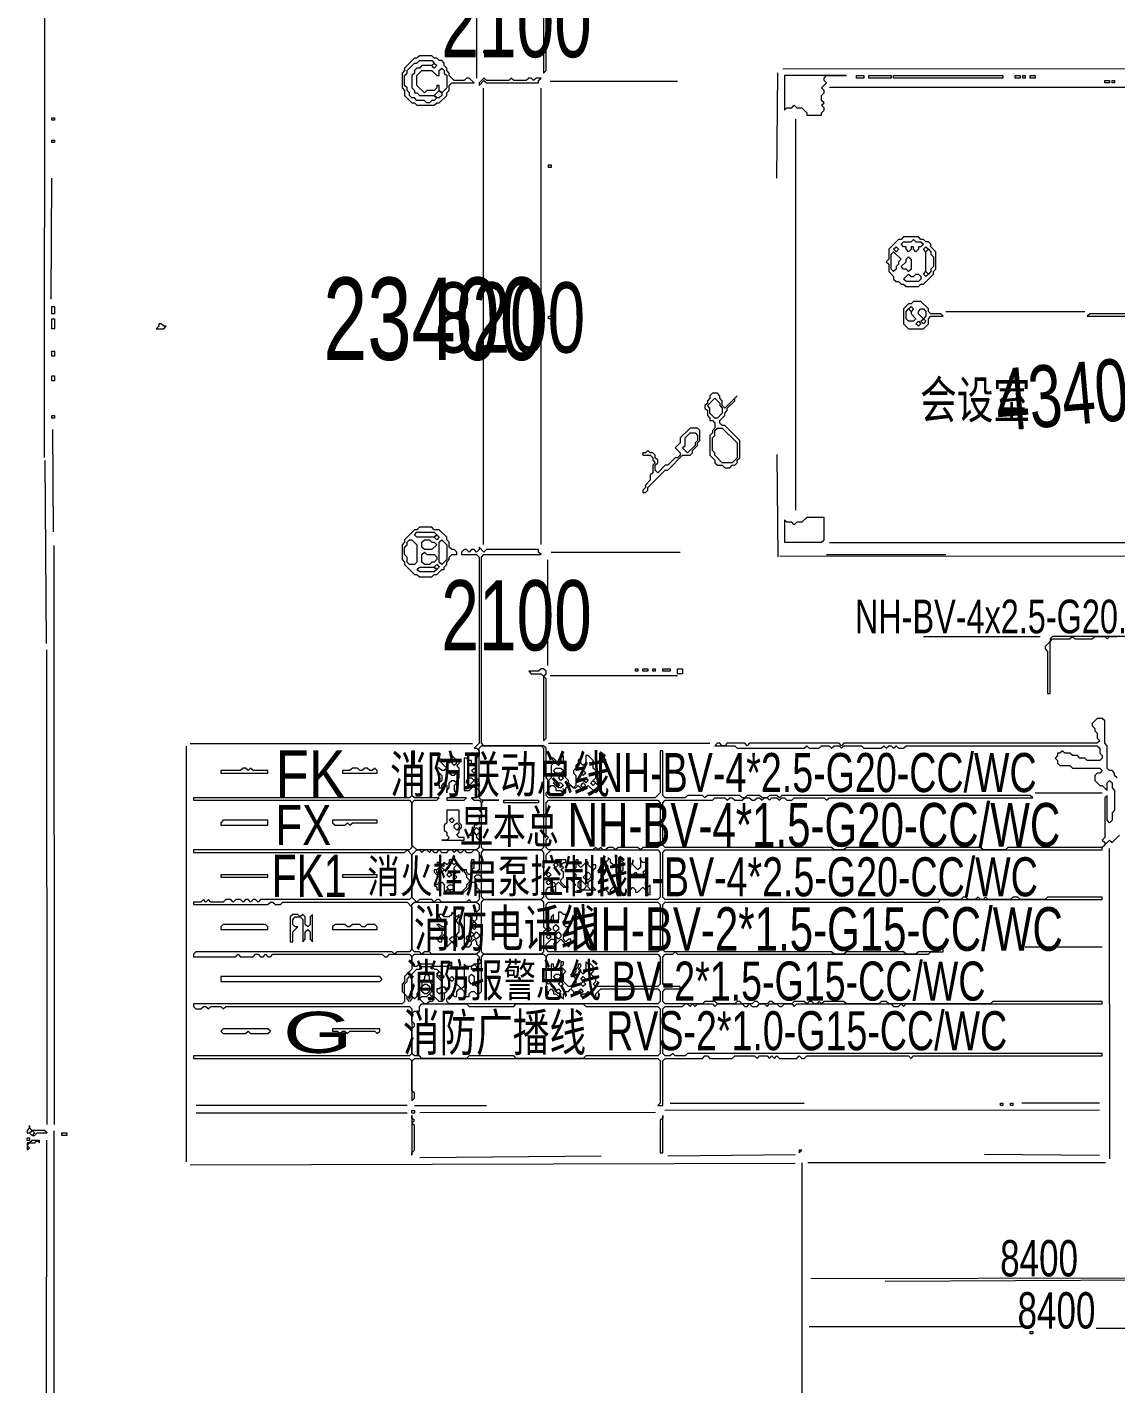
# Model space of a CAD drawing. Extents: x 10 to 1972, y 10 to 1370.
# Drawn here: x 10 to 448, y 307 to 854 of the extents above; entities that cross this region are included whole.
import ezdxf

# ---------------------------------------------------------------- set-up
doc = ezdxf.new("R2010")
doc.units = 0
for name, color, linetype, lineweight in [('OCR_TEXT', 6, 'Continuous', 0), ('TRACE_CURVE', 6, 'Continuous', 0), ('TRACE_STRAIGHT', 5, 'Continuous', 0), ('TRACE_TEXT_SYMBOL', 6, 'Continuous', 0)]:
    doc.layers.add(name, color=color, linetype=linetype, lineweight=lineweight)
doc.styles.add('wqy-unicode', font='wqy-unicode.lff')

msp = doc.modelspace()

# ---------------------------------------------------------------- linework, layer by layer
at = {"layer": 'TRACE_CURVE', "color": 6}
for points in [[(218, 879), (218, 835), (219, 836), (219, 879)], [(219, 551), (219, 563), (218, 564), (194, 564), (193, 565), (193, 640), (194, 641), (217, 641), (216, 642), (216, 643), (195, 643), (194, 642), (192, 644), (192, 643), (191, 642), (190, 643), (189, 643), (188, 642), (187, 643), (186, 643), (185, 642), (185, 641), (191, 641), (192, 640), (192, 565), (190, 563), (191, 563), (192, 562), (192, 560), (191, 559), (191, 557), (190, 556), (189, 557), (189, 558), (188, 558), (187, 559), (186, 559), (186, 546), (188, 546), (190, 548), (192, 546), (192, 544), (191, 543), (189, 543), (190, 542), (192, 542), (193, 541), (193, 539), (192, 538), (193, 537), (193, 536), (192, 535), (192, 533), (191, 532), (190, 532), (190, 531), (189, 530), (189, 529), (188, 528), (189, 528), (190, 529), (191, 528), (191, 527), (192, 526)], [(463, 608), (423, 608), (422, 607), (422, 606), (420, 604), (420, 603), (421, 602)], [(421, 602), (421, 585), (422, 585), (422, 606), (423, 607), (430, 607), (431, 608), (432, 607), (439, 607), (440, 608), (444, 608), (445, 607), (446, 608), (449, 608)], [(449, 551), (448, 552), (448, 553), (447, 554), (446, 554), (445, 555), (445, 564), (444, 565), (444, 574), (443, 575), (441, 575), (439, 573), (439, 572), (440, 571), (440, 570), (441, 569), (441, 567), (442, 566), (441, 565), (339, 565), (338, 564), (337, 565), (301, 565), (300, 564), (299, 565), (292, 565), (291, 564), (290, 564), (289, 565), (288, 565), (287, 564), (295, 564), (296, 563), (323, 563), (324, 564), (325, 563), (329, 563), (330, 564), (333, 564), (334, 563), (335, 564), (337, 564), (338, 563), (339, 564), (346, 564), (347, 563), (354, 563)], [(354, 563), (355, 564), (356, 563), (357, 564), (358, 564), (359, 563), (360, 564), (361, 563), (363, 563), (364, 564), (441, 564), (442, 563), (442, 561), (443, 560), (443, 559), (442, 558), (437, 558), (436, 559), (434, 559), (433, 560), (431, 560), (430, 561), (428, 561), (427, 562), (426, 561), (425, 561), (425, 560), (424, 559), (425, 558), (425, 557), (426, 556), (430, 556), (431, 555), (442, 555), (443, 554), (442, 553), (441, 553), (440, 552), (440, 550), (442, 548), (443, 548), (445, 546), (445, 549), (446, 550), (447, 549), (447, 547), (448, 546), (448, 538), (447, 537), (447, 534), (446, 533), (445, 534), (445, 544), (444, 543), (444, 527), (443, 526), (444, 525), (444, 524), (443, 523), (405, 523), (404, 522), (395, 522), (394, 523), (340, 523)], [(192, 526), (192, 523), (191, 522), (167, 522), (165, 524), (165, 541), (166, 542), (175, 542), (176, 543), (166, 543), (165, 544), (165, 562), (165, 544), (164, 543), (77, 543), (77, 542), (164, 542), (165, 541), (165, 523), (164, 522), (77, 522), (77, 521), (162, 521), (163, 522), (165, 520), (165, 503), (164, 502), (104, 502), (103, 501), (102, 502), (101, 502), (100, 501), (99, 502), (98, 502), (97, 501), (96, 502), (94, 502), (93, 501), (92, 502), (90, 502), (89, 501), (84, 501), (83, 502), (82, 501), (81, 502), (80, 501), (77, 501), (77, 500), (107, 500), (108, 501), (109, 501), (110, 500), (112, 500), (113, 501), (163, 501), (165, 499), (165, 482), (164, 481), (159, 481), (158, 480), (157, 481), (78, 481), (77, 480), (77, 479)], [(340, 523), (339, 522), (335, 522), (334, 523), (267, 523), (266, 524), (266, 541), (267, 542), (286, 542), (287, 543), (291, 543), (292, 542), (293, 543), (294, 543), (295, 542), (298, 542), (299, 543), (301, 543), (302, 542), (303, 542), (304, 543), (305, 543), (306, 542), (307, 543), (308, 543), (309, 542), (310, 543), (312, 543), (313, 542), (314, 543), (315, 543), (316, 542), (318, 542), (319, 543), (331, 543), (332, 542), (333, 543), (415, 543), (414, 544), (314, 544), (313, 543), (312, 544), (309, 544), (308, 543), (306, 543), (305, 544), (300, 544), (299, 543), (298, 543), (297, 544), (284, 544), (283, 543), (282, 544), (276, 544), (275, 543), (267, 543), (266, 544), (266, 562), (265, 562), (265, 545), (263, 543), (220, 543), (219, 544), (219, 545)], [(219, 545), (220, 546), (220, 547), (221, 548), (222, 548), (223, 547), (223, 546), (225, 546), (226, 545), (227, 545), (227, 547), (228, 548), (229, 548), (230, 547), (231, 547), (232, 548), (233, 547), (233, 546), (234, 546), (236, 548), (239, 545), (240, 546), (240, 548), (238, 550), (239, 551), (239, 554), (238, 555), (238, 558), (236, 560), (235, 560), (235, 557), (234, 556), (233, 557), (233, 559), (232, 558), (232, 557), (231, 556), (231, 555), (230, 554), (230, 553), (231, 552), (231, 548), (230, 547), (228, 549), (228, 550), (226, 552), (226, 554), (227, 555), (227, 556), (226, 557), (226, 560), (225, 559), (225, 557), (224, 556), (223, 557), (223, 558), (222, 559), (221, 559), (222, 558), (222, 557), (221, 556), (221, 551), (220, 550), (219, 551)], [(334, 481), (267, 481), (266, 482), (266, 500), (267, 501), (377, 501), (378, 502), (443, 502), (443, 503), (421, 503), (420, 502), (410, 502), (409, 503), (407, 503), (406, 502), (397, 502), (396, 503), (395, 502), (394, 502), (393, 503), (392, 502), (389, 502), (388, 503), (387, 503), (386, 502), (267, 502), (266, 503), (266, 521), (267, 522), (443, 522), (443, 523), (446, 526), (447, 525), (450, 528)], [(167, 501), (165, 503), (165, 520), (167, 522)], [(167, 522), (168, 522), (169, 521), (170, 522), (171, 522), (172, 521), (173, 522), (174, 521), (175, 521), (176, 522), (177, 521), (179, 521), (180, 522), (181, 522), (182, 521), (183, 522), (184, 521), (185, 521), (186, 522), (187, 521), (189, 521), (190, 522), (191, 522), (192, 521), (192, 514), (191, 513), (190, 513), (189, 514), (190, 515), (190, 518), (189, 518), (189, 513), (188, 512), (187, 513), (187, 514), (186, 514), (186, 513), (187, 512), (187, 511), (188, 510), (188, 509), (187, 508), (187, 507), (185, 505), (185, 504), (188, 507), (188, 508), (189, 509), (190, 509), (191, 508), (191, 507), (192, 506), (192, 502), (191, 501), (189, 501), (188, 502), (187, 501), (177, 501), (176, 502), (175, 502), (174, 501), (173, 502), (168, 502), (167, 501)], [(443, 460), (443, 461), (399, 461), (398, 460), (357, 460), (356, 461), (354, 461), (353, 460), (340, 460), (339, 461), (331, 461), (330, 460), (329, 461), (328, 460), (327, 460), (326, 461), (325, 461), (324, 460), (323, 461), (319, 461), (318, 460), (311, 460), (310, 461), (309, 461), (308, 460), (305, 460), (304, 461), (303, 461), (302, 460), (298, 460), (297, 461), (296, 461), (295, 460), (288, 460), (287, 461), (283, 461), (282, 460), (267, 460), (266, 461), (266, 465), (267, 466), (273, 466), (273, 467), (267, 467), (266, 468), (266, 479), (267, 480), (270, 480), (271, 481), (272, 480), (373, 480), (374, 481), (379, 481), (379, 482), (376, 482), (375, 481), (369, 481), (368, 480), (364, 480), (363, 481), (340, 481), (339, 480), (335, 480), (334, 481)], [(77, 479), (94, 479), (95, 480), (96, 479), (101, 479), (102, 480), (103, 480), (104, 479), (105, 479), (106, 480), (107, 479), (108, 479), (109, 480), (153, 480), (154, 479), (155, 479), (156, 480), (164, 480), (165, 479), (165, 474), (162, 471), (162, 469), (161, 468), (161, 465), (162, 464), (162, 461), (161, 460), (77, 460), (77, 459), (78, 458), (80, 458), (81, 459), (82, 459), (83, 458), (84, 459), (88, 459), (89, 458), (90, 459), (164, 459), (165, 458), (165, 440), (164, 439), (77, 439), (77, 438), (164, 438), (165, 437), (165, 421), (166, 422), (166, 424), (165, 425), (165, 437), (166, 438), (264, 438), (265, 437), (265, 420), (264, 419), (266, 419), (266, 437), (267, 438), (282, 438), (283, 439), (284, 439), (285, 438), (294, 438)], [(294, 438), (295, 439), (303, 439), (304, 438), (305, 439), (308, 439), (309, 438), (310, 439), (311, 438), (312, 439), (313, 438), (320, 438), (321, 439), (322, 438), (323, 438), (324, 439), (365, 439), (366, 438), (367, 439), (443, 439), (443, 440), (276, 440), (275, 439), (271, 439), (270, 440), (269, 439), (267, 439), (266, 440), (266, 458), (267, 459), (274, 459), (275, 460), (276, 460), (277, 459), (278, 460), (279, 459), (280, 460), (286, 460), (287, 459), (288, 460), (298, 460), (299, 459), (300, 459), (301, 460), (302, 459), (304, 459), (305, 460), (307, 460), (308, 459), (309, 460), (312, 460), (313, 459), (314, 459), (315, 460), (318, 460), (319, 459), (320, 460), (358, 460), (359, 459), (361, 459), (362, 460), (363, 459), (364, 460), (443, 460)]]:
    msp.add_lwpolyline(points, dxfattribs=at)
for points in [[(192, 563), (193, 564), (217, 564), (218, 563), (218, 523), (217, 522), (194, 522), (193, 523), (193, 541), (194, 542), (200, 542), (193, 542), (192, 543)], [(189, 554), (190, 555), (191, 554), (190, 553)], [(222, 554), (223, 555), (225, 555), (226, 554), (225, 553), (223, 553)], [(233, 553), (234, 554), (235, 553), (234, 552)], [(187, 550), (188, 551), (189, 551), (190, 550), (188, 548), (187, 549)], [(190, 550), (191, 551), (192, 550), (191, 549)], [(222, 549), (223, 550), (224, 549), (223, 548)], [(223, 548), (224, 549), (225, 549), (226, 548), (225, 547), (224, 547)], [(224, 551), (225, 552), (226, 551), (225, 550)], [(233, 548), (234, 549), (235, 548), (234, 547)], [(234, 550), (235, 551), (236, 550), (235, 549)], [(237, 549), (238, 550), (239, 549), (238, 548)], [(219, 541), (220, 542), (264, 542), (265, 541), (265, 524), (264, 523), (258, 523), (257, 522), (256, 523), (248, 523), (247, 522), (246, 523), (244, 523), (243, 522), (242, 522), (241, 523), (240, 522), (239, 523), (238, 522), (220, 522), (219, 523), (219, 526), (220, 527), (219, 528)], [(190, 530), (191, 531), (192, 530), (192, 529), (191, 528), (190, 529)], [(193, 521), (194, 522), (217, 522), (218, 521), (218, 503), (217, 502), (194, 502), (193, 503)], [(221, 522), (264, 522), (265, 521), (265, 503), (264, 502), (220, 502), (219, 503), (219, 506), (220, 507), (221, 507), (222, 506), (222, 505), (223, 505), (223, 508), (224, 509), (226, 507), (228, 507), (227, 507), (225, 509), (225, 510), (226, 511), (226, 513), (225, 514), (226, 515), (225, 516), (226, 517), (227, 517), (227, 518), (223, 518), (222, 517), (220, 517), (219, 518), (219, 520)], [(222, 516), (223, 517), (224, 516), (223, 515)], [(190, 511), (191, 512), (192, 512), (193, 511), (193, 510), (192, 509)], [(219, 512), (220, 513), (221, 512), (220, 511)], [(219, 509), (220, 510), (221, 509), (220, 508)], [(221, 508), (222, 509), (223, 508), (222, 507)], [(165, 500), (166, 501), (191, 501), (192, 500), (192, 498), (191, 497), (191, 494), (190, 493), (189, 494), (189, 496), (188, 495), (187, 496), (186, 496), (186, 484), (187, 483), (188, 483), (189, 484), (189, 485), (190, 486), (191, 485), (191, 484), (192, 483), (192, 481), (191, 480), (173, 480), (172, 481), (170, 481), (169, 480), (168, 481), (166, 481), (165, 482)], [(193, 501), (194, 502), (217, 502), (218, 501), (218, 491), (219, 490), (218, 489), (218, 481), (217, 480), (194, 480), (193, 481)], [(219, 500), (220, 501), (264, 501), (265, 500), (265, 482), (264, 481), (220, 481), (219, 482), (219, 484), (221, 486), (222, 486), (223, 485), (222, 484), (223, 484), (225, 486), (228, 483), (229, 484), (229, 486), (228, 486), (227, 485), (226, 486), (226, 487), (228, 489), (228, 491), (227, 491), (226, 492), (227, 493), (227, 496), (226, 496), (225, 497), (224, 497), (224, 494), (223, 493), (222, 494), (222, 496), (221, 495), (221, 494), (220, 493), (219, 494)], [(189, 492), (190, 493), (191, 492), (191, 491), (190, 490), (189, 491)], [(222, 491), (223, 492), (224, 491), (224, 490), (223, 489), (222, 490)], [(187, 487), (188, 488), (189, 487), (189, 486), (188, 485), (187, 486)], [(188, 488), (189, 489), (190, 488), (189, 487)], [(190, 488), (191, 489), (192, 488), (192, 487), (191, 486), (190, 487)], [(219, 490), (220, 491), (221, 490), (220, 489)], [(219, 487), (220, 488), (221, 487), (220, 486)], [(223, 488), (224, 489), (225, 488), (225, 487), (224, 486), (223, 487)], [(165, 479), (166, 480), (191, 480), (192, 479), (192, 478), (193, 477), (192, 476), (190, 476), (189, 475), (187, 475), (186, 476), (186, 467), (185, 466), (183, 468), (183, 475), (182, 474), (181, 475), (181, 477), (179, 475), (174, 475), (173, 476), (168, 476), (167, 475), (166, 475), (165, 476)], [(193, 479), (194, 480), (218, 480), (219, 479), (219, 463), (220, 464), (220, 465), (221, 466), (222, 465), (222, 464), (223, 464), (224, 463), (225, 463), (226, 462), (226, 464), (227, 465), (228, 465), (229, 466), (230, 465), (230, 464), (231, 465), (232, 465), (233, 464), (233, 463), (234, 464), (235, 464), (236, 465), (238, 463), (239, 463), (239, 464), (241, 466), (264, 466), (265, 465), (265, 461), (264, 460), (180, 460), (179, 461), (179, 462), (181, 464), (182, 463), (183, 463), (183, 465), (184, 466), (185, 466), (186, 465), (186, 463), (188, 463), (188, 464), (189, 465), (190, 465), (191, 464), (192, 464), (193, 465)], [(179, 475), (180, 476), (181, 475), (180, 474)], [(189, 475), (190, 476), (191, 475), (191, 474), (190, 473), (189, 474)], [(219, 479), (220, 480), (264, 480), (265, 479), (265, 468), (264, 467), (239, 467), (238, 468), (239, 469), (239, 471), (238, 471), (237, 472), (238, 473), (238, 475), (237, 476), (236, 476), (235, 477), (235, 473), (234, 472), (232, 474), (233, 475), (233, 476), (232, 476), (232, 475), (231, 474), (231, 473), (230, 472), (230, 471), (231, 470), (231, 468), (230, 467), (228, 467), (226, 469), (226, 472), (227, 473), (225, 475), (226, 476), (226, 477), (225, 477), (225, 475), (224, 474), (223, 474), (222, 475), (222, 476), (221, 476), (221, 469), (220, 468), (219, 469)], [(163, 470), (164, 471), (165, 470), (165, 462), (164, 461), (163, 462), (163, 463), (162, 464), (162, 468), (163, 469)], [(168, 474), (169, 475), (173, 475), (174, 474), (175, 474), (176, 473), (175, 472), (175, 471), (177, 469), (177, 467), (176, 466), (175, 466), (175, 465), (176, 464), (177, 465), (178, 464), (178, 462), (177, 461), (176, 461), (174, 463), (173, 463), (172, 464), (173, 465), (173, 468), (172, 469), (172, 471), (171, 472), (170, 471), (170, 470), (169, 469), (169, 467), (168, 466), (168, 465), (167, 464), (167, 463), (166, 462), (165, 463), (165, 472), (167, 474)], [(175, 472), (176, 473), (177, 472), (176, 471)], [(176, 471), (177, 472), (178, 471), (177, 470)], [(180, 470), (181, 471), (182, 470), (181, 469)], [(188, 471), (189, 472), (190, 471), (190, 469), (189, 468), (188, 469)], [(222, 471), (223, 472), (224, 472), (225, 471), (224, 470), (223, 470)], [(233, 470), (234, 471), (235, 470), (234, 469)], [(169, 467), (170, 468), (171, 468), (172, 467), (172, 465), (171, 464), (170, 464), (169, 465)], [(177, 466), (178, 467), (179, 466), (179, 465), (178, 464), (177, 465)], [(190, 468), (191, 469), (192, 468), (191, 467)], [(223, 465), (224, 466), (225, 465), (224, 464)], [(224, 468), (225, 469), (226, 468), (225, 467)], [(232, 465), (233, 466), (234, 465), (233, 464)], [(233, 468), (234, 469), (235, 468), (234, 467)], [(168, 459), (169, 460), (187, 460), (188, 459), (206, 459), (207, 460), (234, 460), (235, 459), (264, 459), (265, 458), (265, 440), (264, 439), (235, 439), (234, 438), (207, 438), (206, 439), (188, 439), (187, 438), (169, 438), (168, 439), (166, 439), (165, 440), (165, 450), (166, 451), (166, 452), (165, 453), (165, 456), (166, 457), (168, 457)], [(171, 463), (172, 464), (174, 462), (173, 461), (172, 461), (171, 460), (170, 460), (168, 462), (169, 463)]]:
    msp.add_lwpolyline(points, close=True, dxfattribs=at)
at = {"layer": 'TRACE_STRAIGHT', "color": 5}
for p, q in [((17.05, 680.12), (17.09, 1286.38)), ((191, 1007), (191, 833)), ((314.37, 836.69), (459.37, 836.9)), ((220.63, 831.71), (271.88, 831.78)), ((311.95, 792.61), (312.38, 835.12)), ((193.61, 828.88), (193.62, 645.12)), ((217.07, 645.12), (217.08, 828.88)), ((333.12, 829.33), (470.63, 829.37)), ((319.42, 816.37), (319.45, 658.87)), ((19.64, 743.87), (19.89, 792.64)), ((380, 739), (436, 739)), ((20.28, 691.38), (20.43, 650.12)), ((17.19, 678.87), (17.62, 605.14)), ((311.98, 681.39), (312.37, 640.12)), ((333.12, 645.91), (470.62, 645.91)), ((20.74, 644.64), (20.95, 411.38)), ((221, 642), (273, 642)), ((313.13, 640.52), (459.38, 640.4)), ((332, 641), (380, 641)), ((219.69, 596.38), (219.69, 638.88)), ((371, 608), (418, 608)), ((17.81, 602.63), (17.88, 411.37)), ((220.62, 592.31), (271.88, 592.3)), ((74.04, 563.88), (74.04, 396.38)), ((75.62, 564.95), (189.38, 564.96)), ((220, 565), (285, 565)), ((416, 545), (443, 545)), ((445.85, 522.63), (445.88, 397.62)), ((412, 483), (443, 483)), ((78.12, 419.14), (163.12, 419.14)), ((78.12, 416.11), (163.12, 416.11)), ((166, 419), (195, 419)), ((168.13, 416.28), (263.13, 416.43)), ((266.88, 417.19), (441.88, 417.35)), ((269, 420), (323, 420)), ((410.62, 420.1), (441.88, 420.08)), ((17.85, 237.62), (17.87, 405.12)), ((20.8, 146.37), (20.92, 408.87)), ((268.11, 398.77), (319.37, 399.27)), ((395.61, 399.44), (441.88, 399.04)), ((75.62, 395.14), (319.38, 395.83)), ((168.12, 398.15), (241.16, 398.79)), ((322, 396), (322, 295)), ((324.38, 396.12), (444.38, 396.15)), ((325.62, 349.32), (478.12, 349.65)), ((355.63, 348.33), (515.63, 348.99)), ((325, 330), (413, 330)), ((440.62, 329.3), (515.62, 329.5))]:
    msp.add_line(p, q, dxfattribs=at)
at = {"layer": 'TRACE_TEXT_SYMBOL', "color": 6}
for points in [[(168, 842), (167, 841), (166, 841), (162, 837), (162, 836), (161, 835), (161, 829), (162, 828), (162, 826), (165, 823), (166, 823), (167, 822), (174, 822), (175, 823), (176, 823), (179, 826), (179, 827), (180, 828), (180, 830), (181, 831), (190, 831), (188, 833), (187, 833), (186, 832), (182, 832), (180, 834), (180, 835), (179, 836), (179, 837), (178, 838), (178, 839), (177, 840), (176, 840), (175, 841), (174, 841), (173, 842)], [(194, 844), (195, 844), (195, 843), (194, 843)], [(167, 839), (168, 840), (173, 840), (174, 839), (173, 838), (169, 838), (168, 837), (167, 837), (166, 836), (166, 835), (165, 834), (165, 829), (166, 828), (166, 827), (167, 827), (168, 826), (174, 826), (175, 825), (174, 824), (173, 824), (172, 823), (171, 823), (170, 824), (167, 824), (166, 825), (165, 825), (164, 826), (164, 827), (163, 828), (163, 829), (162, 830), (162, 834), (163, 835), (163, 836), (166, 839)], [(176, 836), (177, 837), (178, 836), (178, 835), (179, 834), (179, 829), (177, 827), (176, 828), (176, 830), (175, 830), (175, 829), (174, 828), (171, 828), (170, 827), (167, 830), (167, 834), (169, 836), (173, 836), (175, 834), (176, 834)], [(173, 838), (174, 839), (175, 838), (174, 837)], [(194, 833), (192, 831), (192, 830), (194, 832), (195, 831), (216, 831), (216, 832), (217, 833), (215, 833), (214, 832), (213, 833), (212, 833), (211, 832), (206, 832), (205, 833), (204, 832), (195, 832)], [(315, 834), (315, 820), (316, 821), (318, 821), (319, 822), (320, 821), (322, 821), (324, 819), (324, 818), (330, 818), (330, 819), (331, 820), (331, 821), (330, 822), (331, 823), (330, 824), (330, 826), (331, 827), (331, 828), (330, 829), (332, 831), (331, 832), (331, 833), (332, 834), (340, 834)], [(344, 834), (347, 834), (347, 833), (344, 833)], [(349, 834), (358, 834), (358, 833), (349, 833)], [(359, 834), (403, 834), (403, 833), (359, 833)], [(408, 834), (410, 834), (410, 833), (408, 833)], [(411, 834), (412, 834), (412, 833), (411, 833)], [(414, 834), (416, 834), (416, 833), (414, 833)], [(444, 832), (446, 832), (446, 831), (444, 831)], [(447, 832), (448, 832), (448, 831), (447, 831)], [(176, 828), (177, 827), (177, 826), (176, 825), (175, 825), (174, 826)], [(20, 817), (21, 817), (21, 816), (20, 816)], [(20, 808), (21, 808), (21, 807), (20, 807)], [(220, 798), (221, 798), (221, 797), (220, 797)], [(363, 769), (362, 768), (361, 768), (357, 764), (357, 760), (356, 759), (357, 758), (357, 755), (359, 753), (359, 752), (360, 751), (361, 751), (362, 750), (363, 750), (364, 749), (369, 749), (370, 750), (371, 750), (375, 754), (375, 755), (376, 756), (376, 763), (374, 765), (374, 766), (373, 767), (372, 767), (371, 768), (370, 768), (369, 769)], [(366, 767), (367, 768), (368, 767), (370, 767), (371, 766), (370, 765), (369, 765), (369, 764), (368, 763), (367, 764), (367, 765), (366, 765), (366, 764), (365, 763), (364, 764), (364, 765), (363, 765), (362, 766), (363, 767)], [(358, 762), (359, 763), (362, 760), (361, 759), (361, 758), (360, 757), (360, 756), (359, 755), (358, 756)], [(359, 764), (360, 765), (361, 764), (360, 763)], [(364, 760), (365, 761), (366, 760), (366, 756), (365, 755), (364, 756), (363, 756), (362, 757), (364, 759)], [(371, 764), (372, 765), (373, 764), (372, 763)], [(372, 763), (373, 764), (374, 763), (374, 762), (375, 761), (375, 757), (374, 756), (374, 755), (373, 754), (372, 755)], [(371, 754), (372, 755), (373, 754), (372, 753)], [(365, 754), (366, 753), (367, 753), (368, 754), (369, 754), (370, 753), (370, 752), (369, 751), (364, 751), (363, 752)], [(20, 741), (21, 741), (21, 738), (20, 738)], [(367, 743), (366, 742), (365, 742), (363, 740), (363, 734), (365, 732), (371, 732), (373, 734), (373, 736), (374, 737), (379, 737), (378, 738), (374, 738), (373, 739), (373, 740), (370, 743)], [(364, 739), (365, 740), (366, 739), (366, 738), (368, 736), (367, 735), (365, 735), (364, 736)], [(365, 740), (366, 741), (367, 740), (366, 739)], [(369, 739), (370, 740), (371, 740), (372, 739), (372, 737), (371, 736), (369, 738)], [(438, 738), (437, 737), (463, 737), (463, 738)], [(20, 736), (21, 736), (21, 732), (20, 732)], [(63, 734), (63, 733), (62, 732), (65, 732), (66, 733), (65, 733), (64, 734)], [(220, 737), (221, 737), (221, 736), (220, 736)], [(368, 734), (369, 735), (370, 734), (369, 733)], [(370, 735), (371, 736), (372, 735), (371, 734)], [(20, 723), (21, 723), (21, 721), (20, 721)], [(20, 713), (21, 713), (21, 711), (20, 711)], [(286, 706), (285, 705), (285, 704), (284, 703), (284, 702), (283, 701), (283, 700), (284, 699), (284, 697), (285, 696), (285, 695), (286, 695), (287, 694), (287, 692), (286, 691), (286, 690), (285, 689), (285, 681), (287, 679), (287, 678), (288, 677), (290, 677), (291, 676), (293, 676), (294, 677), (295, 677), (296, 678), (296, 679), (297, 680), (297, 687), (291, 693), (290, 693), (289, 694), (289, 695), (291, 697), (291, 698), (292, 699), (292, 700), (295, 703), (295, 704), (296, 705), (291, 700), (290, 701), (290, 703), (289, 704), (289, 705), (288, 706)], [(287, 704), (289, 702), (289, 701), (290, 700), (290, 698), (288, 696), (287, 696), (285, 698), (285, 700), (284, 701)], [(20, 697), (21, 697), (21, 696), (20, 696)], [(277, 692), (273, 688), (273, 686), (271, 684), (273, 682), (273, 681), (272, 680), (271, 680), (268, 677), (267, 677), (264, 674), (263, 675), (263, 677), (264, 678), (264, 679), (263, 680), (263, 681), (262, 682), (261, 682), (260, 683), (259, 682), (258, 682), (258, 681), (261, 681), (262, 680), (262, 679), (263, 678), (262, 677), (262, 674), (261, 673), (261, 671), (259, 669), (259, 668), (258, 667), (258, 666), (259, 666), (260, 667), (260, 668), (267, 675), (268, 675), (274, 681), (277, 681), (278, 682), (278, 683), (280, 685), (280, 686), (281, 687), (281, 691), (280, 692)], [(277, 690), (279, 690), (280, 689), (280, 687), (279, 686), (279, 685), (276, 682), (274, 684), (275, 685), (275, 688)], [(287, 691), (288, 692), (290, 692), (296, 686), (296, 680), (294, 678), (290, 678), (287, 681), (287, 682), (286, 683), (286, 688), (287, 689)], [(324, 656), (322, 654), (320, 654), (319, 653), (318, 654), (316, 654), (315, 655), (315, 646), (330, 646), (331, 647), (331, 656)], [(168, 652), (167, 651), (166, 651), (162, 647), (162, 646), (161, 645), (161, 639), (162, 638), (162, 637), (166, 633), (167, 633), (168, 632), (173, 632), (174, 633), (175, 633), (177, 635), (178, 635), (178, 636), (179, 637), (179, 638), (180, 639), (180, 640), (181, 641), (183, 641), (183, 642), (182, 643), (181, 643), (180, 644), (180, 646), (179, 647), (179, 648), (176, 651), (174, 651), (173, 652)], [(163, 646), (164, 647), (165, 647), (167, 645), (167, 638), (166, 637), (164, 637), (163, 638), (163, 640), (162, 641), (162, 644), (163, 645)], [(166, 649), (167, 650), (174, 650), (175, 649), (174, 648), (167, 648)], [(169, 646), (170, 647), (172, 647), (173, 646), (174, 646), (175, 645), (173, 643), (170, 643), (169, 644)], [(174, 648), (175, 649), (176, 648), (175, 647)], [(176, 646), (177, 647), (179, 645), (179, 639), (177, 637), (176, 638)], [(169, 641), (170, 642), (171, 641), (174, 641), (175, 640), (175, 639), (174, 638), (173, 638), (172, 637), (170, 637), (169, 638)], [(167, 635), (168, 636), (174, 636), (175, 635), (174, 634), (168, 634)], [(174, 636), (175, 637), (176, 636), (175, 635)], [(217, 595), (216, 594), (212, 594), (213, 593), (217, 593), (218, 592), (218, 566), (219, 567), (219, 591), (218, 592), (219, 593), (219, 594), (218, 595)], [(255, 595), (256, 595), (256, 594), (255, 594)], [(258, 595), (260, 595), (260, 594), (258, 594)], [(262, 595), (263, 595), (263, 594), (262, 594)], [(266, 595), (269, 595), (269, 594), (266, 594)], [(272, 595), (274, 595), (274, 593), (272, 593)], [(181, 560), (181, 558), (180, 557), (179, 558), (177, 558), (176, 559), (176, 558), (179, 555), (178, 554), (177, 554), (176, 555), (175, 555), (175, 554), (177, 552), (177, 550), (176, 549), (175, 549), (176, 548), (176, 547), (177, 547), (177, 548), (178, 549), (179, 548), (179, 545), (179, 546), (180, 547), (180, 549), (181, 550), (182, 550), (183, 549), (182, 548), (182, 546), (183, 545), (183, 550), (184, 551), (184, 555), (183, 556), (184, 557), (184, 558), (183, 558)], [(181, 557), (182, 558), (183, 557), (182, 556)], [(97, 555), (96, 554), (88, 554), (88, 553), (107, 553), (107, 554), (101, 554), (100, 555), (99, 554), (98, 555)], [(141, 555), (140, 554), (137, 554), (137, 553), (151, 553), (151, 554), (150, 555), (149, 554), (148, 554), (147, 555), (146, 555), (145, 554), (144, 554), (143, 555)], [(180, 553), (181, 554), (182, 554), (183, 553), (182, 552), (181, 552)], [(179, 543), (179, 542), (186, 542), (187, 543)], [(202, 542), (216, 542), (216, 541), (202, 541)], [(179, 538), (179, 533), (178, 532), (178, 530), (179, 529), (179, 528), (180, 527), (179, 526), (177, 526), (186, 526), (186, 527), (184, 527), (183, 528), (184, 529), (184, 530), (185, 531), (185, 532), (184, 533), (184, 538)], [(89, 534), (88, 533), (88, 532), (107, 532), (107, 534)], [(133, 534), (133, 533), (134, 532), (138, 532), (139, 533), (140, 532), (141, 533), (151, 533), (151, 534)], [(180, 534), (181, 535), (182, 534), (181, 533)], [(182, 532), (183, 533), (184, 532), (184, 531), (183, 530), (182, 531)], [(180, 518), (180, 517), (179, 516), (178, 517), (177, 516), (176, 517), (175, 517), (176, 516), (176, 515), (175, 514), (174, 514), (174, 513), (176, 511), (176, 509), (175, 508), (174, 508), (175, 507), (175, 506), (176, 506), (176, 508), (177, 509), (178, 508), (178, 504), (178, 505), (179, 506), (180, 506), (182, 504), (182, 510), (183, 511), (182, 512), (183, 513), (182, 514), (182, 515), (183, 516), (183, 517), (182, 516), (181, 517), (181, 518)], [(175, 514), (176, 515), (177, 515), (178, 514), (176, 512), (175, 513)], [(231, 518), (231, 515), (230, 514), (230, 513), (231, 512), (231, 511), (230, 510), (229, 510), (231, 508), (230, 507), (230, 506), (231, 505), (233, 505), (234, 506), (239, 506), (238, 507), (237, 506), (236, 507), (236, 509), (237, 510), (238, 510), (238, 514), (239, 515), (239, 516), (238, 516), (237, 515), (236, 516), (236, 517), (235, 518), (235, 517), (233, 515), (232, 516), (232, 518)], [(244, 519), (244, 518), (242, 516), (242, 514), (241, 513), (241, 512), (242, 511), (242, 507), (244, 505), (244, 504), (245, 505), (245, 506), (246, 507), (247, 507), (248, 506), (248, 505), (249, 505), (249, 513), (250, 514), (250, 517), (249, 518), (249, 519), (249, 516), (248, 515), (247, 516), (246, 516), (245, 517), (245, 518)], [(257, 519), (257, 515), (256, 514), (254, 516), (254, 518), (254, 517), (253, 516), (253, 515), (252, 514), (252, 512), (253, 511), (252, 510), (252, 509), (253, 508), (252, 507), (252, 506), (253, 506), (254, 507), (255, 506), (255, 505), (256, 505), (258, 507), (260, 505), (260, 504), (261, 504), (261, 508), (260, 507), (259, 508), (259, 509), (260, 510), (260, 516), (259, 517), (258, 517), (257, 518)], [(258, 513), (259, 514), (260, 513), (259, 512)], [(88, 512), (88, 511), (107, 511), (107, 512)], [(137, 512), (137, 511), (151, 511), (151, 512)], [(179, 512), (180, 513), (181, 512), (180, 511)], [(232, 509), (233, 510), (235, 508), (235, 507), (234, 506), (233, 506), (232, 507)], [(236, 513), (237, 512), (237, 511), (236, 510), (235, 510), (234, 511)], [(254, 512), (255, 513), (256, 512), (255, 511)], [(179, 507), (180, 508), (181, 508), (182, 507), (181, 506), (180, 506)], [(89, 492), (88, 491), (88, 490), (107, 490), (107, 491), (106, 492)], [(117, 496), (116, 495), (116, 485), (117, 485), (117, 489), (119, 491), (118, 491), (117, 492), (117, 494), (118, 495), (120, 495), (121, 494), (121, 485), (122, 486), (122, 489), (123, 490), (124, 489), (124, 486), (125, 485), (125, 496), (124, 495), (124, 492), (123, 491), (122, 492), (122, 495), (121, 496), (120, 495), (119, 496)], [(134, 492), (133, 491), (133, 490), (151, 490), (151, 491), (150, 492), (147, 492), (146, 491), (145, 491), (144, 492), (141, 492), (140, 491), (139, 491), (138, 492)], [(181, 497), (181, 496), (180, 495), (178, 495), (177, 496), (176, 496), (176, 495), (177, 494), (178, 494), (179, 493), (179, 492), (178, 491), (177, 491), (176, 492), (175, 492), (177, 490), (177, 488), (175, 486), (176, 485), (177, 485), (177, 487), (178, 488), (179, 487), (179, 483), (181, 485), (183, 483), (183, 488), (184, 489), (184, 492), (183, 493), (183, 494), (184, 495), (184, 496), (183, 495)], [(180, 486), (181, 487), (182, 487), (183, 486), (182, 485), (181, 485)], [(88, 471), (88, 469), (152, 469), (153, 470), (152, 471)], [(89, 450), (88, 449), (89, 448), (98, 448), (99, 449), (100, 448), (107, 448), (108, 449), (107, 450)], [(133, 450), (133, 449), (135, 449), (136, 448), (137, 449), (138, 449), (139, 448), (140, 449), (150, 449), (151, 448), (152, 449), (152, 450)], [(165, 417), (166, 417), (166, 416), (165, 416)], [(402, 420), (403, 420), (403, 419), (402, 419)], [(406, 420), (407, 420), (407, 419), (406, 419)], [(11, 411), (11, 410), (10, 409), (10, 408), (11, 408), (12, 407), (13, 407), (14, 408), (18, 408), (17, 409), (12, 409), (11, 410)], [(165, 415), (165, 399), (165, 400), (166, 401), (166, 411), (165, 412), (166, 413), (165, 414)], [(266, 415), (266, 414), (265, 413), (265, 400), (266, 400)], [(10, 406), (11, 406), (11, 405), (10, 405)], [(12, 405), (11, 404), (10, 404), (10, 401), (11, 402), (10, 403), (11, 404), (13, 404), (14, 405), (15, 404), (15, 405)], [(11, 408), (12, 409), (13, 408), (12, 407)], [(24, 408), (26, 408), (26, 407), (24, 407)], [(321, 401), (321, 400), (322, 401)], [(414, 328), (415, 328), (415, 327), (414, 327)]]:
    msp.add_lwpolyline(points, close=True, dxfattribs=at)

# ---------------------------------------------------------------- texts
at = {"layer": 'OCR_TEXT', "color": 6, "style": 'wqy-unicode'}
for s, height, width, p in [('2100', 28.308, 0.72, (176.8, 841.38)), ('23400', 33.189, 0.72, (129.25, 719.44)), ('8200', 28.308, 0.72, (174.14, 722.38)), ('会设室', 15.026, 0.72, (369.67, 695.89)), ('2100', 28.308, 0.72, (176.8, 602.38)), ('NH-BV-4x2.5-G20.W', 13.563, 0.72, (343.38, 609.29)), ('FK', 19.085, 0.862847, (110, 543)), ('消防联动总线', 15.026, 0.72, (156.15, 544.97)), ('NH-BV-4*2.5-G20-CC/WC', 15.7246, 0.72, (239.08, 545.33)), ('NH-BV-4*1.5-G20-CC/WC', 17.5745, 0.72, (227.72, 523.37)), ('FX', 16.071, 0.819694, (110, 524)), ('显本总', 13.504, 0.72, (184.32, 524.7)), ('FK1', 17.076, 0.72, (108.51, 503)), ('消火栓启泵控制线', 13.386, 0.72, (146.99, 504.76)), ('NH-BV-4*2.5-G20-CC/WC', 15.7246, 0.72, (239.58, 503.33)), ('消防电话线', 15.026, 0.72, (165.74, 482.97)), ('NH-BV-2*1.5-G15-CC/WC', 17.5745, 0.72, (228.74, 481.37)), ('消防报警总线', 13.386, 0.72, (162.35, 462.83)), ('BV-2*1.5-G15-CC/WC', 15.7246, 0.72, (245.39, 461.33)), ('G', 16.61, 1.628007, (113, 440.22)), ('消防广播线', 15.026, 0.72, (161.33, 440.97)), ('RVS-2*1.0-G15-CC/WC', 15.7246, 0.72, (243.21, 441.33)), ('8400', 14.642, 0.72, (401.9, 350.2)), ('8400', 14.642, 0.72, (408.9, 329.2))]:
    msp.add_text(s, height=height, dxfattribs=dict(at, width=width)).set_placement(p)
at = {"layer": 'OCR_TEXT', "color": 6, "style": 'wqy-unicode', "width": 0.72}
msp.add_text('43400', height=24.968, rotation=5.0006, dxfattribs=at).set_placement((401.12, 690.67))

doc.saveas('drawing.dxf')
